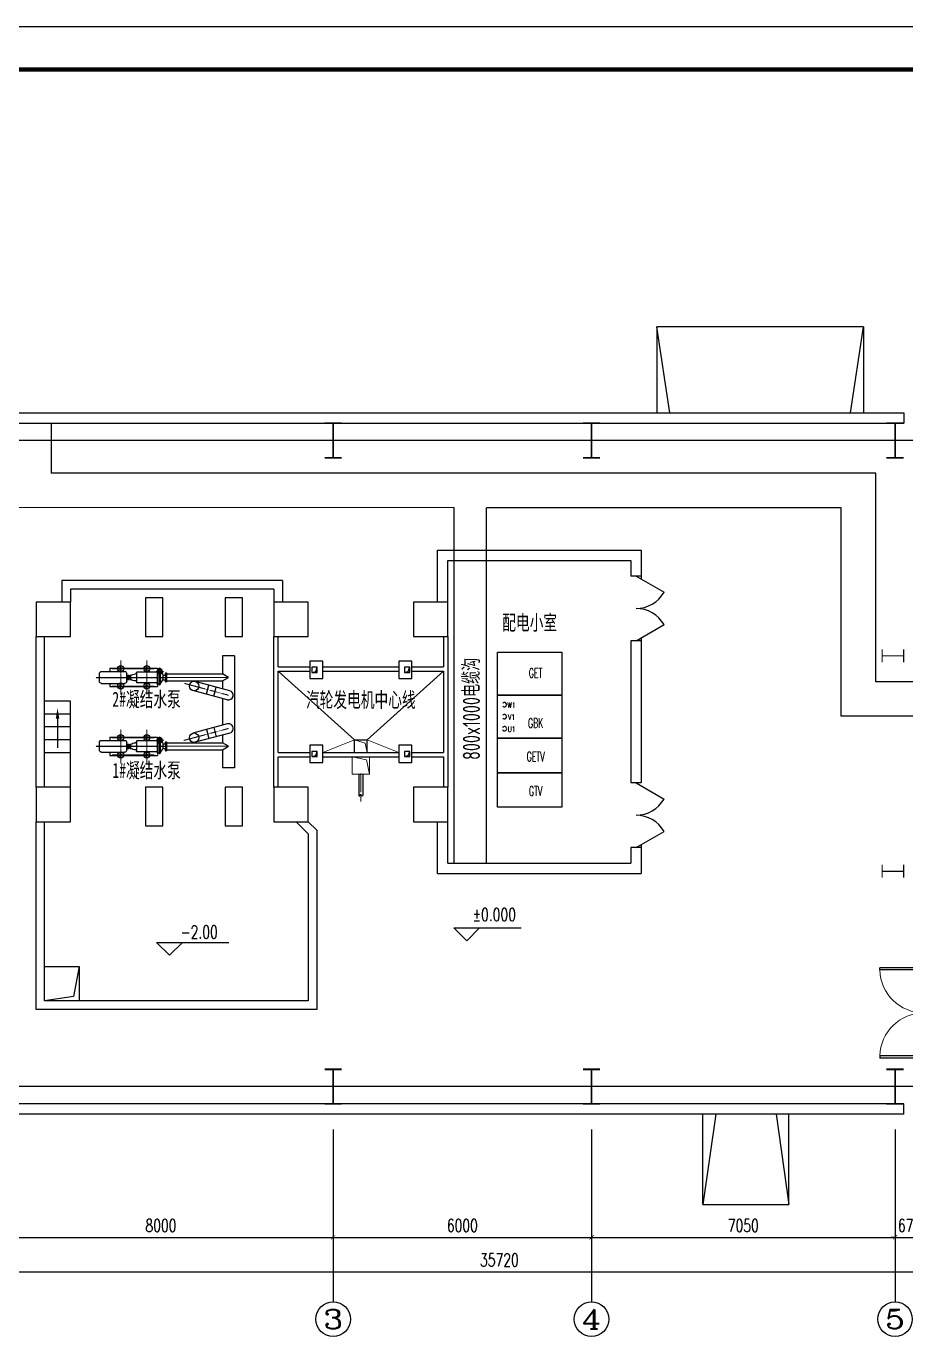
# Model space of a CAD drawing. Header units: millimetres. Extents: x -24326 to 675674, y 148048 to 606396.
# Drawn here: x 515439 to 535859, y 178442 to 209048 of the extents above; entities that cross this region are included whole.
import ezdxf
from ezdxf.enums import TextEntityAlignment as Align

# ---------------------------------------------------------------- set-up
doc = ezdxf.new("R2010")
doc.units = ezdxf.units.MM
for name, pattern in [('ACAD_ISO04W018', [5.49, 4.32, -0.54, 0.09, -0.54]), ('CENTER', [2, 1.25, -0.25, 0.25, -0.25]), ('DASHED', [0.75, 0.5, -0.25])]:
    doc.linetypes.add(name, pattern=pattern)
for name, color, linetype in [('0-GREEN', 3, 'Continuous'), ('0-YELLOW', 2, 'Continuous'), ('1', 7, 'Continuous'), ('2细线层', 1, 'Continuous'), ('4虚线层', 1, 'DASHED'), ('AXIS', 3, 'Continuous'), ('AXIS_TEXT', 7, 'Continuous'), ('DIM_ELEV', 3, 'Continuous'), ('DOOR_FIRE', 4, 'Continuous'), ('DOTE', 1, 'Continuous'), ('LEVL', 3, 'Continuous'), ('Prof', 2, 'Continuous'), ('PUB_TEXT', 7, 'Continuous'), ('STAIR', 2, 'Continuous'), ('WALL', 9, 'Continuous'), ('WINDOW', 4, 'Continuous'), ('主蒸汽', 6, 'Continuous'), ('图框', 7, 'Continuous'), ('水管道', 3, 'Continuous'), ('照明平面设备层', 1, 'Continuous'), ('设备', 6, 'Continuous')]:
    doc.layers.add(name, color=color, linetype=linetype)
for name, color, linetype, lineweight in [('3中心线层', 1, 'CENTER', 20), ('中心线', 1, 'CENTER', 20), ('标注', 7, 'Continuous', 18)]:
    doc.layers.add(name, color=color, linetype=linetype, lineweight=lineweight)
doc.styles.add('_TCH_AXIS', font='COMPLEX', dxfattribs={"bigfont": 'GBCBIG'})
doc.styles.add('_TCH_DIM', font='SIMPLEX', dxfattribs={"bigfont": 'GBCBIG'})
doc.styles.add('_TCH_DIM_T3', font='SIMPLEX', dxfattribs={"width": 0.705882, "bigfont": 'GBCBIG'})
doc.styles.add('COMPLEX', font='COMPLEX', dxfattribs={"bigfont": 'AllInOneBig.shx'})
doc.styles.add('DIM_FONT', font='SIMPLEX', dxfattribs={"width": 0.7, "bigfont": 'GBCBIG'})
doc.styles.add('HZ-XJF', font='simplex.shx', dxfattribs={"width": 0.6, "height": 220, "bigfont": 'hz-xjf.shx'})
doc.styles.add('标准', font='NSimSun.ttf', dxfattribs={"width": 0.667})
doc.styles.add('福鑫余热发电车间建筑图2025.6.27(冶金院校核修改图)$0$-TSSDCHNGBENOR', font='GBENOR.shx', dxfattribs={"bigfont": 'TSSDCHN.shx'})
doc.dimstyles.new('_TCH_ARCH&&100', dxfattribs={"dimtxt": 297.5, "dimasz": 100, "dimexe": 250, "dimexo": 300, "dimgap": 126.25, "dimtad": 1, "dimdec": 4, "dimzin": 0, "dimdsep": 46, "dimtxsty": '_TCH_DIM_T3', "dimblk": 'ARCHTICK', "dimcen": 0.09, "dimazin": 2, "dimtfac": 1, "dimtdec": 4, "dimtix": 1, "dimtmove": 2, "dimatfit": 3, "dimfxl": 1, "dimtolj": 1, "dimtzin": 0, "dimarcsym": 0})

# ---------------------------------------------------------------- blocks, each defined once
blk = doc.blocks.new('_AXISO')
blk.add_circle((0, 0), 0.5)
at = {"layer": 'AXIS_TEXT', "style": 'COMPLEX', "width": 1.041667}
blk.add_attdef('A', text='', height=0.56, dxfattribs=at).set_placement((-0.25, -0.28), (0.25, -0.28), align=Align.FIT)
blk = doc.blocks.new('_ArchTick')
at = {"color": 0, "linetype": 'ByBlock', "const_width": 0.15}
blk.add_lwpolyline([(-0.5, -0.5), (0.5, 0.5)], dxfattribs=at)
blk = doc.blocks.new('*D103')
at = {"layer": 'AXIS', "color": 0, "lineweight": -2}
for p, q in [((514564, 183133), (514564, 180683)), ((522564, 183133), (522564, 180683)), ((514564, 180933), (522564, 180933))]:
    blk.add_line(p, q, dxfattribs=at)
at = {"layer": 'Defpoints', "color": 0}
for p in [(514564, 183433), (522564, 183433), (522564, 180933)]:
    blk.add_point(p, dxfattribs=at)
at = {"layer": 'AXIS', "color": 0, "lineweight": -2, "xscale": 100, "yscale": 100, "zscale": 100, "rotation": 180}
blk.add_blockref('_ArchTick', (514564, 180933), dxfattribs=at)
at = {"layer": 'AXIS', "color": 0, "lineweight": -2, "xscale": 100, "yscale": 100, "zscale": 100}
blk.add_blockref('_ArchTick', (522564, 180933), dxfattribs=at)
at = {"layer": 'AXIS', "color": 7, "insert": (518564, 181208), "char_height": 297.5, "attachment_point": 5, "style": '_TCH_DIM_T3'}
blk.add_mtext('\\A1;8000', dxfattribs=at)
blk = doc.blocks.new('*D104')
at = {"layer": 'AXIS', "color": 0, "lineweight": -2}
for p, q in [((522564, 183133), (522564, 180683)), ((528564, 183133), (528564, 180683)), ((522564, 180933), (528564, 180933))]:
    blk.add_line(p, q, dxfattribs=at)
at = {"layer": 'Defpoints', "color": 0}
for p in [(522564, 183433), (528564, 183433), (528564, 180933)]:
    blk.add_point(p, dxfattribs=at)
at = {"layer": 'AXIS', "color": 0, "lineweight": -2, "xscale": 100, "yscale": 100, "zscale": 100, "rotation": 180}
blk.add_blockref('_ArchTick', (522564, 180933), dxfattribs=at)
at = {"layer": 'AXIS', "color": 0, "lineweight": -2, "xscale": 100, "yscale": 100, "zscale": 100}
blk.add_blockref('_ArchTick', (528564, 180933), dxfattribs=at)
at = {"layer": 'AXIS', "color": 7, "insert": (525564, 181208), "char_height": 297.5, "attachment_point": 5, "style": '_TCH_DIM_T3'}
blk.add_mtext('\\A1;6000', dxfattribs=at)
blk = doc.blocks.new('*D105')
at = {"layer": 'AXIS', "color": 0, "lineweight": -2}
for p, q in [((528564, 183133), (528564, 180683)), ((535614, 183133), (535614, 180683)), ((528564, 180933), (535614, 180933))]:
    blk.add_line(p, q, dxfattribs=at)
at = {"layer": 'Defpoints', "color": 0}
for p in [(528564, 183433), (535614, 183433), (535614, 180933)]:
    blk.add_point(p, dxfattribs=at)
at = {"layer": 'AXIS', "color": 0, "lineweight": -2, "xscale": 100, "yscale": 100, "zscale": 100, "rotation": 180}
blk.add_blockref('_ArchTick', (528564, 180933), dxfattribs=at)
at = {"layer": 'AXIS', "color": 0, "lineweight": -2, "xscale": 100, "yscale": 100, "zscale": 100}
blk.add_blockref('_ArchTick', (535614, 180933), dxfattribs=at)
at = {"layer": 'AXIS', "color": 7, "insert": (532089, 181208), "char_height": 297.5, "attachment_point": 5, "style": '_TCH_DIM_T3'}
blk.add_mtext('\\A1;7050', dxfattribs=at)
blk = doc.blocks.new('*D106')
at = {"layer": 'AXIS', "color": 0, "lineweight": -2}
for p, q in [((535614, 183133), (535614, 180683)), ((536284, 183133), (536284, 180683)), ((535614, 180933), (535514, 180933)), ((535614, 180933), (536284, 180933)), ((536284, 180933), (536384, 180933))]:
    blk.add_line(p, q, dxfattribs=at)
at = {"layer": 'Defpoints', "color": 0}
for p in [(535614, 183433), (536284, 183433), (536284, 180933)]:
    blk.add_point(p, dxfattribs=at)
at = {"layer": 'AXIS', "color": 0, "lineweight": -2, "xscale": 100, "yscale": 100, "zscale": 100}
blk.add_blockref('_ArchTick', (535614, 180933), dxfattribs=at)
at = {"layer": 'AXIS', "color": 0, "lineweight": -2, "xscale": 100, "yscale": 100, "zscale": 100, "rotation": 180}
blk.add_blockref('_ArchTick', (536284, 180933), dxfattribs=at)
at = {"layer": 'AXIS', "color": 7, "insert": (535949, 181208), "char_height": 297.5, "attachment_point": 5, "style": '_TCH_DIM_T3'}
blk.add_mtext('\\A1;670', dxfattribs=at)
blk = doc.blocks.new('*D108')
at = {"layer": 'AXIS', "color": 0, "lineweight": -2}
for p, q in [((508564, 183133), (508564, 179883)), ((544284, 183133), (544284, 179883)), ((508564, 180133), (544284, 180133))]:
    blk.add_line(p, q, dxfattribs=at)
at = {"layer": 'Defpoints', "color": 0}
for p in [(508564, 183433), (544284, 183433), (544284, 180133)]:
    blk.add_point(p, dxfattribs=at)
at = {"layer": 'AXIS', "color": 0, "lineweight": -2, "xscale": 100, "yscale": 100, "zscale": 100, "rotation": 180}
blk.add_blockref('_ArchTick', (508564, 180133), dxfattribs=at)
at = {"layer": 'AXIS', "color": 0, "lineweight": -2, "xscale": 100, "yscale": 100, "zscale": 100}
blk.add_blockref('_ArchTick', (544284, 180133), dxfattribs=at)
at = {"layer": 'AXIS', "color": 7, "insert": (526424, 180408), "char_height": 297.5, "attachment_point": 5, "style": '_TCH_DIM_T3'}
blk.add_mtext('\\A1;35720', dxfattribs=at)
blk = doc.blocks.new('b')
at = {"layer": '设备', "color": 1, "linetype": 'CENTER', "ltscale": 0.1}
for p, q in [((-1481, 0), (185, 0)), ((0, -231), (0, 185)), ((-87, -140), (101, -140))]:
    blk.add_line(p, q, dxfattribs=at)
at = {"layer": '设备', "color": 3}
for p, q in [((-1398, 88), (-1398, -88)), ((-1348, 138), (-815, 138)), ((-1153, 215), (-48, 215)), ((-1153, 138), (-1153, 215)), ((-765, 88), (-765, -88)), ((-765, 19), (-746, 19)), ((-746, 49), (-746, -49)), ((-746, 49), (-706, 49)), ((-726, 49), (-726, -49)), ((-706, 49), (-706, -49)), ((-706, 19), (-686, 19)), ((-686, 49), (-686, -49)), ((-686, 49), (-672, 49)), ((-672, 49), (-672, -49)), ((-538, 83), (-564, 83)), ((-538, -115), (-538, 115)), ((-57, 125), (-528, 125)), ((-57, -108), (-57, 148)), ((-15, 158), (-47, 158)), ((-15, -77), (-15, 158)), ((-5, 168), (5, 168)), ((15, -77), (15, 158)), ((15, 158), (71, 54)), ((71, -54), (71, 54)), ((71, 54), (137, 54)), ((137, -102), (137, 102)), ((137, 102), (162, 102)), ((162, -102), (162, 102)), ((-1348, -138), (-815, -138)), ((-1153, -215), (-1153, -138)), ((-1153, -215), (-48, -215)), ((-765, -19), (-746, -19)), ((-746, -49), (-706, -49)), ((-706, -19), (-686, -19)), ((-686, -49), (-672, -49)), ((-538, -83), (-564, -83)), ((-63, -125), (-528, -125)), ((60, -116), (71, -54)), ((71, -54), (137, -54)), ((137, -102), (162, -102))]:
    blk.add_line(p, q, dxfattribs=at)
at = {"layer": '设备', "color": 3, "linetype": 'CENTER', "ltscale": 20}
for p, q in [((-868, 200), (-938, 200)), ((-903, 165), (-903, 235)), ((-263, 200), (-333, 200)), ((-298, 165), (-298, 235)), ((-48, 158), (-48, 215)), ((124, 85), (174, 85)), ((-868, -200), (-938, -200)), ((-903, -235), (-903, -165)), ((-263, -200), (-333, -200)), ((-298, -235), (-298, -165)), ((-48, -215), (-48, -184)), ((124, -85), (174, -85))]:
    blk.add_line(p, q, dxfattribs=at)
at = {"layer": '设备', "color": 3, "linetype": 'CENTER', "ltscale": 10}
for p, q in [((-43, -97), (-27, -113)), ((-43, -183), (-27, -167)), ((43, -97), (27, -113)), ((43, -183), (27, -167))]:
    blk.add_line(p, q, dxfattribs=at)
at = {"layer": '设备', "color": 3}
for centre, radius in [((-903, 200), 10), ((-298, 200), 10), ((0, 0), 10), ((-903, -200), 10), ((-298, -200), 10), ((0, -140), 65), ((-35, -105), 7), ((-35, -175), 7), ((0, -140), 39.2), ((0, -140), 20), ((35, -105), 7), ((35, -175), 7)]:
    blk.add_circle(centre, radius, dxfattribs=at)
for centre, radius, start, end in [((-1348, 88), 50, 90, 180), ((-815, 88), 50, 0, 90), ((-528, -214), 299, 96.8847, 118.5914), ((-528, 115), 10, 90, 180), ((-47, 148), 10, 90, 180), ((-5, 158), 10, 90, 180), ((5, 158), 10, 0, 90), ((-1348, -88), 50, 180, 270), ((-815, -88), 50, 270, 0), ((-528, 214), 299, 241.4086, 263.1153), ((-528, -115), 10, 180, 270)]:
    blk.add_arc(centre, radius, start, end, dxfattribs=at)
at = {"layer": '设备', "color": 3, "linetype": 'CENTER', "ltscale": 10}
for start, end in [(121.894, 148.106), (211.894, 238.106), (31.894, 58.106), (301.894, 328.106)]:
    blk.add_arc((0, -140), 50, start, end, dxfattribs=at)
blk = doc.blocks.new('$DorLib2D$00000002')
for p, q in [((-0.5, 0), (-0.5, 0.4875)), ((-0.475, 0.4875), (-0.5, 0.4875)), ((-0.475, 0), (-0.475, 0.4875)), ((0.475, 0), (0.475, 0.4875)), ((0.475, 0.4875), (0.5, 0.4875)), ((0.5, 0), (0.5, 0.4875)), ((-0.5, 0), (-0.475, 0)), ((0.5, 0), (0.475, 0))]:
    blk.add_line(p, q)
at = {"lineweight": 13}
for centre, start, end in [((-0.4875, 0), 0, 88.53072), ((0.4875, 0), 91.46928, 180)]:
    blk.add_arc(centre, 0.4875, start, end, dxfattribs=at)

msp = doc.modelspace()

# ---------------------------------------------------------------- linework, layer by layer
for p, q in [((524987.59742, 195683.28201), (524987.59742, 196883.28142)), ((525227.59742, 195683.28201), (525227.59742, 196643.28142)), ((521383.59742, 196183.28201), (516263.59742, 196183.28201)), ((516263.59742, 196183.28201), (516263.59742, 195683.28201)), ((521383.59742, 196183.28201), (521383.59742, 195683.28201)), ((529597.59742, 196283.28143), (530247.10647, 195908.28143)), ((521183.59742, 195983.28201), (516463.59742, 195983.28201)), ((516463.59742, 195983.28201), (516463.59742, 195683.28201)), ((521183.59742, 195983.28201), (521183.59742, 195683.28201)), ((529597.59742, 194783.28143), (530247.10647, 195158.28143)), ((515663.59742, 191383.28201), (515663.59742, 194883.28201)), ((515863.59742, 191383.28201), (515863.59742, 194883.28201)), ((521285.58703, 194080.2661), (523055.58703, 192486.2661)), ((522070.58703, 194050.29688), (522158.39975, 194073.69592)), ((522158.39975, 194073.69592), (522190.58703, 194170.29688)), ((523355.58703, 192486.2661), (525127.59742, 194080.2661)), ((524220.58703, 194050.29688), (524308.39975, 194073.69592)), ((524308.39975, 194073.69592), (524340.58703, 194170.29688)), ((522158.39975, 192119.69592), (522190.58703, 192216.29688)), ((524308.39975, 192119.69592), (524340.58703, 192216.29688)), ((522070.58703, 192096.29688), (522158.39975, 192119.69592)), ((524220.58703, 192096.29688), (524308.39975, 192119.69592)), ((529597.59742, 191483.26201), (530247.10647, 191108.26201)), ((515663.59742, 186223.26637), (515663.59742, 190583.31175)), ((515863.59742, 186923.26637), (515863.59742, 190583.31175)), ((521700.7547, 190583.28201), (521983.59742, 190300.4393)), ((521983.59742, 190583.28201), (522183.59742, 190383.28201)), ((522183.59742, 190383.28201), (522183.59742, 186223.26637)), ((524987.59742, 189383.28261), (524987.59742, 190583.28201)), ((525227.59742, 189623.28261), (525227.59742, 190583.28201)), ((521983.59742, 190300.4393), (521983.59742, 186423.26637)), ((529597.59742, 189983.26201), (530247.10647, 190358.26201)), ((521983.59742, 186423.26637), (515863.59742, 186423.26637)), ((522183.59742, 186223.26637), (515663.59742, 186223.26637))]:
    msp.add_line(p, q)
at = {"color": 5}
for p, q in [((516663.59742, 187223.26637), (516532.70527, 186524.13341)), ((516532.70527, 186524.13341), (515863.59742, 186423.26637))]:
    msp.add_line(p, q, dxfattribs=at)
at = {"color": 6, "const_width": 40}
for points in [[(522363.59742, 199833.28143), (522763.59742, 199833.28143)], [(522563.59742, 199833.28143), (522563.59742, 199033.28143)], [(528363.59742, 199833.28143), (528763.59742, 199833.28143)], [(528563.59742, 199833.28143), (528563.59742, 199033.28143)], [(535413.59742, 199833.28143), (535813.59742, 199833.28143)], [(535613.59742, 199833.28143), (535613.59742, 199033.28143)], [(522363.59742, 199033.28143), (522763.59742, 199033.28143)], [(528363.59742, 199033.28143), (528763.59742, 199033.28143)], [(535413.59742, 199033.28143), (535813.59742, 199033.28143)], [(522363.59742, 184833.28143), (522763.59742, 184833.28143)], [(522563.59742, 184033.28143), (522563.59742, 184833.28143)], [(528363.59742, 184833.28143), (528763.59742, 184833.28143)], [(528563.59742, 184033.28143), (528563.59742, 184833.28143)], [(535413.59742, 184833.28143), (535813.59742, 184833.28143)], [(535613.59742, 184033.28143), (535613.59742, 184833.28143)], [(522363.59742, 184033.28143), (522763.59742, 184033.28143)], [(528363.59742, 184033.28143), (528763.59742, 184033.28143)], [(535413.59742, 184033.28143), (535813.59742, 184033.28143)]]:
    msp.add_lwpolyline(points, dxfattribs=at)
for points in [[(518208.59742, 194883.27489), (518608.59742, 194883.27489), (518608.59742, 195783.27489), (518208.59742, 195783.27489)], [(520058.59742, 194883.27489), (520458.59742, 194883.27489), (520458.59742, 195783.27489), (520058.59742, 195783.27489)], [(522020.58703, 194310.29688), (522020.58703, 193910.29688), (522320.58703, 193910.29688), (522320.58703, 194310.29688)], [(522070.58703, 194170.29688), (522070.58703, 194050.29688), (522190.58703, 194050.29688), (522190.58703, 194170.29688)], [(524090.58703, 194310.29688), (524090.58703, 193910.29688), (524390.58703, 193910.29688), (524390.58703, 194310.29688)], [(524220.58703, 194170.29688), (524220.58703, 194050.29688), (524340.58703, 194050.29688), (524340.58703, 194170.29688)], [(522020.58703, 192356.29688), (522020.58703, 191956.29688), (522320.58703, 191956.29688), (522320.58703, 192356.29688)], [(522070.58703, 192216.29688), (522070.58703, 192096.29688), (522190.58703, 192096.29688), (522190.58703, 192216.29688)], [(524090.58703, 192356.29688), (524090.58703, 191956.29688), (524390.58703, 191956.29688), (524390.58703, 192356.29688)], [(524220.58703, 192216.29688), (524220.58703, 192096.29688), (524340.58703, 192096.29688), (524340.58703, 192216.29688)], [(518208.59787, 190483.27489), (518608.59787, 190483.27489), (518608.59787, 191383.27489), (518208.59787, 191383.27489)], [(520058.59787, 190483.27489), (520458.59787, 190483.27489), (520458.59787, 191383.27489), (520058.59787, 191383.27489)], [(515863.59742, 187223.26637), (516663.59742, 187223.26637), (516663.59742, 186423.26637), (515863.59742, 186423.26637)]]:
    msp.add_lwpolyline(points, close=True)
for centre, start, end in [((523183.33703, 191173.62192), 35.031498661, 144.968501339), ((523183.33703, 191204.81763), 215.031498661, 324.968501339), ((523227.83703, 191204.81763), 215.031498661, 324.968501339)]:
    msp.add_arc(centre, 27.1727, start, end)
for centre, major_axis, start_param, end_param in [((529597.58867, 196283.27927), (-375.00433, 649.51655), 2.6179938783, 3.6651914295), ((529597.58867, 194783.2836), (375.00433, 649.51655), -0.5235987759, 0.5235987753), ((529597.58867, 191483.25985), (-375.00433, 649.51655), 2.6179938783, 3.6651914295), ((529597.58867, 189983.26418), (375.00433, 649.51655), -0.5235987759, 0.5235987753)]:
    msp.add_ellipse(centre, major_axis=major_axis, ratio=0.999988453, start_param=start_param, end_param=end_param)
at = {"layer": '0-YELLOW', "color": 2}
for p, q in [((516013.59742, 199833.28143), (516013.59742, 198675.02491)), ((535163.59742, 198673.29644), (516013.59742, 198675.02491)), ((535163.59742, 193833.28143), (535163.59742, 198673.29644)), ((525377.59758, 197873.29435), (508463.42283, 197874.7096)), ((534363.59742, 197873.29644), (526127.59758, 197873.29644)), ((534363.59742, 193033.28143), (534363.59742, 197873.29644))]:
    msp.add_line(p, q, dxfattribs=at)
at = {"layer": '0-YELLOW', "ltscale": 3}
for p, q in [((525377.60602, 189623.29186), (525377.59758, 197873.29644)), ((526127.60602, 189623.29186), (526127.59758, 197873.29644))]:
    msp.add_line(p, q, dxfattribs=at)
at = {"layer": '0-YELLOW'}
for p, q in [((536403.59742, 193833.28143), (535163.59742, 193833.28143)), ((536403.59742, 193033.28143), (534363.59742, 193033.28143))]:
    msp.add_line(p, q, dxfattribs=at)
at = {"layer": '0-YELLOW', "color": 225, "ltscale": 3}
for points in [[(526377.59663, 194520.78149), (527877.59663, 194520.78149), (527877.59663, 193520.78149), (526377.59663, 193520.78149), (526377.59663, 194520.78149)], [(526377.59663, 193520.78149), (527877.59663, 193520.78149), (527877.59663, 192520.78149), (526377.59663, 192520.78149), (526377.59663, 193520.78149)], [(526377.59663, 192520.78149), (527877.59663, 192520.78149), (527877.59663, 191720.78149), (526377.59663, 191720.78149), (526377.59663, 192520.78149)], [(526377.59663, 191720.78149), (527877.59663, 191720.78149), (527877.59663, 190920.78149), (526377.59663, 190920.78149), (526377.59663, 191720.78149)]]:
    msp.add_lwpolyline(points, dxfattribs=at)
for centre, start, end in [((526543.85811, 193300.78149), 216.897050405, 143.104120724), ((526543.85811, 193020.78149), 216.873357398, 143.126642602), ((526543.85811, 192740.78149), 203.578178487, 156.421821513)]:
    msp.add_arc(centre, 50, start, end, dxfattribs=at)
at = {"layer": '1', "color": 7}
msp.add_line((516163.59742, 192972.15603), (516163.59742, 192298.01397), dxfattribs=at)
msp.add_solid([(516121.93075, 192972.15603), (516205.26408, 192972.15603), (516163.59742, 193222.15603)], dxfattribs=at)
at = {"layer": '2细线层'}
for p, q in [((523161.08703, 191686.2661), (523161.08703, 191189.21977)), ((523250.08703, 191686.2661), (523250.08703, 191189.21977))]:
    msp.add_line(p, q, dxfattribs=at)
at = {"layer": '3中心线层', "ltscale": 25}
for p, q in [((517431.00222, 194133.25227), (518409.00222, 194133.25227)), ((517631.00222, 193533.25227), (517631.00222, 194333.25227)), ((518236.00222, 193533.25227), (518236.00222, 194333.25227)), ((517331.00222, 193933.25227), (518409.00222, 193933.25227)), ((517431.00222, 193733.25227), (518409.00222, 193733.25227)), ((517431.00222, 192533.26714), (518409.00222, 192533.26714)), ((517631.00222, 191933.26714), (517631.00222, 192733.26714)), ((518236.00222, 191933.26714), (518236.00222, 192733.26714)), ((517331.00222, 192333.26714), (518409.00222, 192333.26714)), ((517431.00222, 192133.26714), (518409.00222, 192133.26714))]:
    msp.add_line(p, q, dxfattribs=at)
at = {"layer": '4虚线层', "color": 4, "ltscale": 25}
for points in [[(515663.59742, 194883.28201), (516463.59742, 194883.28201), (516463.59742, 195683.28201), (515663.59742, 195683.28201)], [(521183.59742, 194883.28201), (521983.59742, 194883.28201), (521983.59742, 195683.28201), (521183.59742, 195683.28201)], [(524427.59742, 194883.28201), (525227.59742, 194883.28201), (525227.59742, 195683.28201), (524427.59742, 195683.28201)], [(515663.59742, 190583.28201), (516463.59742, 190583.28201), (516463.59742, 191383.28201), (515663.59742, 191383.28201)], [(521183.59742, 190583.28201), (521983.59742, 190583.28201), (521983.59742, 191383.28201), (521183.59742, 191383.28201)], [(524427.59742, 190583.28201), (525227.59742, 190583.28201), (525227.59742, 191383.28201), (524427.59742, 191383.28201)]]:
    msp.add_lwpolyline(points, close=True, dxfattribs=at)
at = {"layer": 'AXIS'}
for p, q in [((522563.59742, 183433.28143), (522563.59742, 179433.28143)), ((528563.59742, 183433.28143), (528563.59742, 179433.28143)), ((535613.59742, 183433.28143), (535613.59742, 179433.28143))]:
    msp.add_line(p, q, dxfattribs=at)
at = {"layer": 'DIM_ELEV'}
for p, q in [((525665.68425, 187820.48917), (525365.68425, 188120.48917)), ((525365.68425, 188120.48917), (526930.68425, 188120.48917)), ((525665.68425, 187820.48917), (525965.68425, 188120.48917))]:
    msp.add_line(p, q, dxfattribs=at)
at = {"layer": 'DOTE'}
for p, q in [((545283.59742, 199433.28143), (507588.59742, 199433.28143)), ((545283.59742, 184433.28143), (507588.59742, 184433.28143))]:
    msp.add_line(p, q, dxfattribs=at)
at = {"layer": 'LEVL'}
for p, q in [((518763.6626, 187481.13356), (518463.6626, 187781.13356)), ((518463.6626, 187781.13356), (519063.6626, 187781.13356)), ((519063.6626, 187781.13356), (518763.6626, 187481.13356)), ((518763.6626, 187781.13356), (520140.80546, 187781.13356))]:
    msp.add_line(p, q, dxfattribs=at)
at = {"layer": 'Prof'}
for centre in [(517631.00222, 194133.25227), (518236.00222, 194133.25227), (517631.00222, 193733.25227), (518236.00222, 193733.25227), (517631.00222, 192533.26714), (518236.00222, 192533.26714), (517631.00222, 192133.26714), (518236.00222, 192133.26714)]:
    msp.add_circle(centre, 70, dxfattribs=at)
for centre in [(517676.00222, 194133.25227), (518281.00222, 194133.25227), (517676.00222, 193733.25227), (518281.00222, 193733.25227), (517676.00222, 192533.26714), (518281.00222, 192533.26714), (517676.00222, 192133.26714), (518281.00222, 192133.26714)]:
    msp.add_arc(centre, 70, 108.749340847, 251.250659153, dxfattribs=at)
at = {"layer": 'STAIR'}
for p, q in [((534879.02368, 202073.28143), (530079.02368, 202073.28143)), ((530079.02368, 202073.28143), (530079.02368, 200073.28143)), ((530379.02368, 200073.28143), (530079.02368, 202073.28143)), ((534579.02368, 200073.28143), (534879.02368, 202073.28143)), ((534879.02368, 202073.28143), (534879.02368, 200073.28143)), ((531149.09459, 181693.28143), (531149.09459, 183793.28143)), ((531449.09459, 183793.28143), (531149.09459, 181693.28143)), ((532849.09459, 183793.28143), (533149.09459, 181693.28143)), ((533149.09459, 181693.28143), (533149.09459, 183793.28143)), ((531149.09459, 181693.28143), (533149.09459, 181693.28143))]:
    msp.add_line(p, q, dxfattribs=at)
at = {"layer": 'WALL', "color": 7}
for p, q in [((508123.60679, 200073.28143), (535813.59742, 200073.28143)), ((535813.59742, 200073.28143), (535813.59742, 199833.28143)), ((508363.58671, 199833.28143), (535813.59742, 199833.28143)), ((535813.59742, 184033.28143), (508362.26468, 184033.28143)), ((535813.59742, 183793.28143), (535813.59742, 184033.28143)), ((535813.59742, 183793.28143), (508122.2446, 183793.28143))]:
    msp.add_line(p, q, dxfattribs=at)
at = {"layer": 'WALL'}
for p, q in [((524987.59742, 196883.28142), (529717.59663, 196883.28142)), ((529717.59663, 196883.28142), (529717.59682, 196213.99867)), ((525227.59742, 196643.28142), (529477.59663, 196643.28142)), ((529477.59663, 196643.28142), (529477.59679, 196283.28143)), ((529717.59742, 196283.28143), (529477.59679, 196283.28143)), ((529717.59692, 195542.94395), (529717.59692, 195523.61891)), ((529717.59742, 195542.94367), (529717.59742, 195523.61919)), ((521185.58703, 191383.28201), (521185.58703, 194883.28201)), ((521285.58703, 194180.29688), (521285.58703, 194883.28201)), ((525127.59742, 194883.28201), (525127.59742, 194180.29688)), ((525227.59742, 194883.28201), (525227.59742, 191383.28201)), ((529477.59701, 194783.28143), (529477.59742, 191483.26201)), ((529717.59742, 194783.28143), (529477.59701, 194783.28143)), ((529717.59702, 194852.5643), (529717.59742, 191483.26201)), ((521185.58703, 192186.29688), (521185.58703, 194080.29688)), ((521285.58703, 194180.29688), (522020.58703, 194180.29688)), ((521285.58703, 194080.29688), (522020.58703, 194080.29688)), ((521285.58703, 192186.29688), (521285.58703, 194080.29688)), ((522320.58703, 194180.29688), (524090.58703, 194180.29688)), ((522320.58703, 194080.29688), (524090.58703, 194080.29688)), ((524390.58703, 194180.29688), (525127.59742, 194180.29688)), ((524390.58703, 194080.29688), (525127.59742, 194080.29688)), ((525127.59742, 194080.29688), (525127.59742, 192186.29688)), ((521285.58703, 192186.29688), (522020.58703, 192186.29688)), ((521285.58703, 192086.29688), (522020.58703, 192086.29688)), ((521285.58703, 191383.28201), (521285.58703, 192086.29688)), ((522320.58703, 192186.29688), (524090.58703, 192186.29688)), ((522320.58703, 192086.29688), (524090.58703, 192086.29688)), ((524390.58703, 192186.29688), (525127.59742, 192186.29688)), ((524390.58703, 192086.29688), (525127.59742, 192086.29688)), ((525127.59742, 192086.29688), (525127.59742, 191383.28201)), ((529717.59742, 191483.26201), (529477.59742, 191483.26201)), ((529717.59742, 190742.92425), (529717.59742, 190723.59977)), ((529477.5982, 189983.26201), (529477.59742, 189623.28111)), ((529717.59742, 189983.26201), (529477.59742, 189983.26201)), ((529717.5982, 190052.54556), (529717.59742, 189383.28142)), ((525227.60199, 189623.27676), (529477.6012, 189623.28111)), ((524987.6023, 189383.27645), (529717.60152, 189383.28142))]:
    msp.add_line(p, q, dxfattribs=at)
at = {"layer": 'WALL', "color": 6, "const_width": 30}
for points in [[(535313.59742, 194283.28143), (535313.59742, 194583.28143)], [(535313.59742, 194433.28143), (535813.59742, 194433.28143)], [(535813.59742, 194283.28143), (535813.59742, 194583.28143)], [(535313.59742, 189283.28143), (535313.59742, 189583.28143)], [(535813.59742, 189283.28143), (535813.59742, 189583.28143)], [(535313.59742, 189433.28143), (535813.59742, 189433.28143)]]:
    msp.add_lwpolyline(points, dxfattribs=at)
at = {"layer": 'WINDOW', "color": 0}
for p, q in [((523055.58703, 192486.2661), (523355.58703, 192486.2661)), ((523055.58703, 192186.2661), (523055.58703, 192486.2661)), ((523355.58703, 192186.2661), (523355.58703, 192486.2661))]:
    msp.add_line(p, q, dxfattribs=at)
at = {"layer": '中心线'}
for p, q in [((518668.48993, 193933.25227), (520133.98993, 193933.25227)), ((520133.98993, 193518.90779), (519112.08112, 193792.72743)), ((520133.98993, 192747.6265), (519097.59223, 192469.92457)), ((520133.98993, 192747.6265), (519112.08112, 192473.80686)), ((518668.48993, 192333.26714), (520133.98993, 192333.26714))]:
    msp.add_line(p, q, dxfattribs=at)
at = {"layer": '中心线', "color": 6, "linetype": 'ACAD_ISO04W018', "ltscale": 100}
msp.add_line((523205.58703, 191698.2661), (523205.58703, 191054.25964), dxfattribs=at)
at = {"layer": '主蒸汽', "color": 2}
for p, q in [((515863.59742, 191383.28201), (515863.59742, 193383.28201)), ((516463.59742, 193383.28201), (515863.59742, 193383.28201)), ((516463.59742, 191383.28201), (516463.59742, 193383.28201)), ((516463.59742, 193083.28201), (515863.59742, 193083.28201)), ((516463.59742, 192783.28201), (515863.59742, 192783.28201)), ((516463.59742, 192483.28201), (515863.59742, 192483.28201)), ((516463.59742, 192183.28201), (515863.59742, 192183.28201)), ((516463.59742, 191383.28201), (515863.59742, 191383.28201))]:
    msp.add_line(p, q, dxfattribs=at)
at = {"layer": '图框', "linetype": 'Continuous', "lineweight": 100, "const_width": 100}
msp.add_lwpolyline([(498473.59742, 168047.80554), (554373.59742, 168047.80554), (554373.59742, 208047.80554), (498473.59742, 208047.80554)], close=True, dxfattribs=at)
at = {"layer": '标注'}
for p, q in [((522320.58703, 192186.2661), (523055.58703, 192486.2661)), ((523355.58703, 192486.2661), (524090.58703, 192186.2661)), ((523005.58703, 192086.2661), (523005.58703, 191686.2661)), ((523405.58703, 192086.2661), (523405.58703, 191686.2661)), ((523005.58703, 191686.2661), (523405.58703, 191686.2661))]:
    msp.add_line(p, q, dxfattribs=at)
at = {"layer": '标注', "color": 5}
for p, q in [((523305.51376, 192403.62608), (523055.58703, 192486.2661)), ((523355.58703, 192186.2661), (523305.51376, 192403.62608)), ((523337.17901, 192022.81404), (523005.58703, 192086.2661)), ((523405.58703, 191686.2661), (523337.17901, 192022.81404))]:
    msp.add_line(p, q, dxfattribs=at)
at = {"layer": '水管道'}
for p, q in [((519997.48993, 194433.26714), (519997.48993, 194012.75227)), ((520270.48993, 194433.26714), (519997.48993, 194433.26714)), ((520270.48993, 194433.26714), (520270.48993, 191833.26714)), ((518668.48993, 194012.75227), (519997.48993, 194012.75227)), ((518668.48993, 193853.75227), (519997.48993, 193853.75227)), ((520162.33061, 193624.67667), (519362.33061, 193839.03602)), ((519622.47291, 193542.60562), (519679.15428, 193754.14337)), ((520133.98993, 193933.25227), (519997.48993, 194012.75227)), ((519997.48993, 193853.75227), (520133.98993, 193933.25227)), ((519997.48993, 193853.75227), (519997.48993, 193668.84559)), ((520105.64924, 193413.13891), (519305.64924, 193627.49826)), ((519788.82552, 193498.03157), (519845.50689, 193709.56933)), ((519997.48993, 193442.12011), (519997.48993, 192824.41417)), ((520105.64924, 192853.39537), (519305.64924, 192639.03602)), ((520162.33061, 192641.85762), (519362.33061, 192427.49826)), ((519622.47291, 192723.92867), (519679.15428, 192512.39091)), ((519788.82557, 192768.50273), (519845.50694, 192556.96497)), ((519997.48993, 192597.68869), (519997.48993, 192412.76714)), ((518668.48993, 192412.76714), (519997.48993, 192412.76714)), ((518668.48993, 192253.76714), (519997.48993, 192253.76714)), ((520133.98993, 192333.26714), (519997.48993, 192412.76714)), ((519997.48993, 192253.76714), (520133.98993, 192333.26714)), ((519997.48993, 192253.76714), (519997.48993, 191833.26714)), ((520270.48993, 191833.26714), (519997.48993, 191833.26714))]:
    msp.add_line(p, q, dxfattribs=at)
for centre in [(519333.98993, 193733.26714), (519333.98993, 192533.26714)]:
    msp.add_circle(centre, 109.5, dxfattribs=at)
for centre, start, end in [((520133.98993, 193518.90779), 255.000000001, 75.000000001), ((520133.98993, 192747.6265), 270, 104.999999999)]:
    msp.add_arc(centre, 109.5, start, end, dxfattribs=at)
at = {"layer": '照明平面设备层', "color": 0, "lineweight": -3, "ltscale": 100}
msp.add_lwpolyline([(495973.59742, 209047.80554), (555373.59742, 209047.80554), (555373.59742, 167047.80554), (495973.59742, 167047.80554)], close=True, dxfattribs=at)

# ---------------------------------------------------------------- block references
at = {"color": 225, "xscale": -1, "rotation": 180}
for p in [(518534.00222, 193933.25227), (518534.00222, 192333.26714)]:
    msp.add_blockref('b', p, dxfattribs=at)
at = {"layer": 'AXIS'}
ref = msp.add_blockref('_AXISO', (522563.59742, 179033.28143), dxfattribs=dict(at, xscale=800, yscale=800, zscale=800))
ref.add_attrib('A', '3', dxfattribs={"layer": 'AXIS_TEXT', "height": 452.54834, "style": '_TCH_AXIS', "width": 1.5}).set_placement((522337.32325, 178807.00726), (522789.87159, 178807.00726), align=Align.FIT)
ref = msp.add_blockref('_AXISO', (528563.59742, 179033.28143), dxfattribs=dict(at, xscale=800, yscale=800, zscale=800))
ref.add_attrib('A', '4', dxfattribs={"layer": 'AXIS_TEXT', "height": 452.54834, "style": '_TCH_AXIS', "width": 1.3125}).set_placement((528337.32325, 178807.00726), (528789.87159, 178807.00726), align=Align.FIT)
ref = msp.add_blockref('_AXISO', (535613.59742, 179033.28143), dxfattribs=dict(at, xscale=800, yscale=800, zscale=800))
ref.add_attrib('A', '5', dxfattribs={"layer": 'AXIS_TEXT', "height": 452.54834, "style": '_TCH_AXIS', "width": 1.5}).set_placement((535387.32325, 178807.00726), (535839.87159, 178807.00726), align=Align.FIT)
at = {"layer": 'DOOR_FIRE', "xscale": 2100, "yscale": 2100, "zscale": 240, "rotation": 90}
msp.add_blockref('$DorLib2D$00000002', (536283.59742, 186143.28143), dxfattribs=at)

# ---------------------------------------------------------------- texts
at = {"color": 225, "style": 'HZ-XJF', "width": 0.6}
for s, p in [('GET', (527266.0304, 193925.27414)), ('GBK', (527266.0304, 192762.79316)), ('GETV', (527266.0304, 191984.37647)), ('GTV', (527266.0304, 191184.37647))]:
    msp.add_text(s, height=220, dxfattribs=at).set_placement(p, align=Align.CENTER)
at = {"layer": '0-GREEN', "color": 225, "linetype": 'Continuous', "style": 'HZ-XJF', "width": 0.65}
for s, p in [('W1', (526706.6391, 193289.19355)), ('V1', (526706.6391, 193009.19355)), ('U1', (526706.6391, 192729.19355))]:
    msp.add_text(s, height=125, dxfattribs=at).set_placement(p, align=Align.MIDDLE)
at = {"layer": '0-YELLOW', "color": 225, "style": '福鑫余热发电车间建筑图2025.6.27(冶金院校核修改图)$0$-TSSDCHNGBENOR', "width": 0.8}
msp.add_text('800x1000电缆沟', height=400, rotation=90, dxfattribs=at).set_placement((525974.81466, 192015.67165))
at = {"layer": 'DIM_ELEV', "color": 7, "style": '_TCH_DIM', "width": 0.705882}
msp.add_text('%%P0.000', height=297.5, dxfattribs=at).set_placement((525800.68425, 188277.98917))
at = {"layer": 'LEVL', "color": 7, "insert": (519452.23403, 188020.68443), "char_height": 300, "attachment_point": 5, "style": 'DIM_FONT'}
msp.add_mtext('-2.00', dxfattribs=at)
at = {"layer": 'PUB_TEXT', "style": '标准', "width": 0.667}
for s, p in [('配电小室', (527127.59663, 195031.47388)), ('2#凝结水泵', (518230.19826, 193250.29059)), ('汽轮发电机中心线', (523205.58703, 193238.53156)), ('1#凝结水泵', (518230.19826, 191600.95851))]:
    msp.add_text(s, height=350, dxfattribs=at).set_placement(p, align=Align.CENTER)

# ---------------------------------------------------------------- dimensions: what is measured, and where the dimension line sits
at = {"layer": 'AXIS'}
for p1, p2, distance, picture, middle in [((508563.59742, 183433.28143), (544283.59742, 183433.28143), -3300, '*D108', (526423.59742, 180408.28143)), ((514563.59742, 183433.28143), (522563.59742, 183433.28143), -2500, '*D103', (518563.59742, 181208.28143)), ((522563.59742, 183433.28143), (528563.59742, 183433.28143), -2500, '*D104', (525563.59742, 181208.28143)), ((528563.59742, 183433.28143), (535613.59742, 183433.28143), -2500, '*D105', (532088.59742, 181208.28143)), ((535613.59742, 183433.28143), (536283.59742, 183433.28143), -2500, '*D106', (535948.59742, 181208.28143))]:
    dim = msp.add_aligned_dim(p1=p1, p2=p2, distance=distance, dimstyle='_TCH_ARCH&&100', dxfattribs=at)
    dim.commit()
    dim.dimension.update_dxf_attribs({"geometry": picture, "text_midpoint": middle})

doc.saveas('drawing.dxf')
